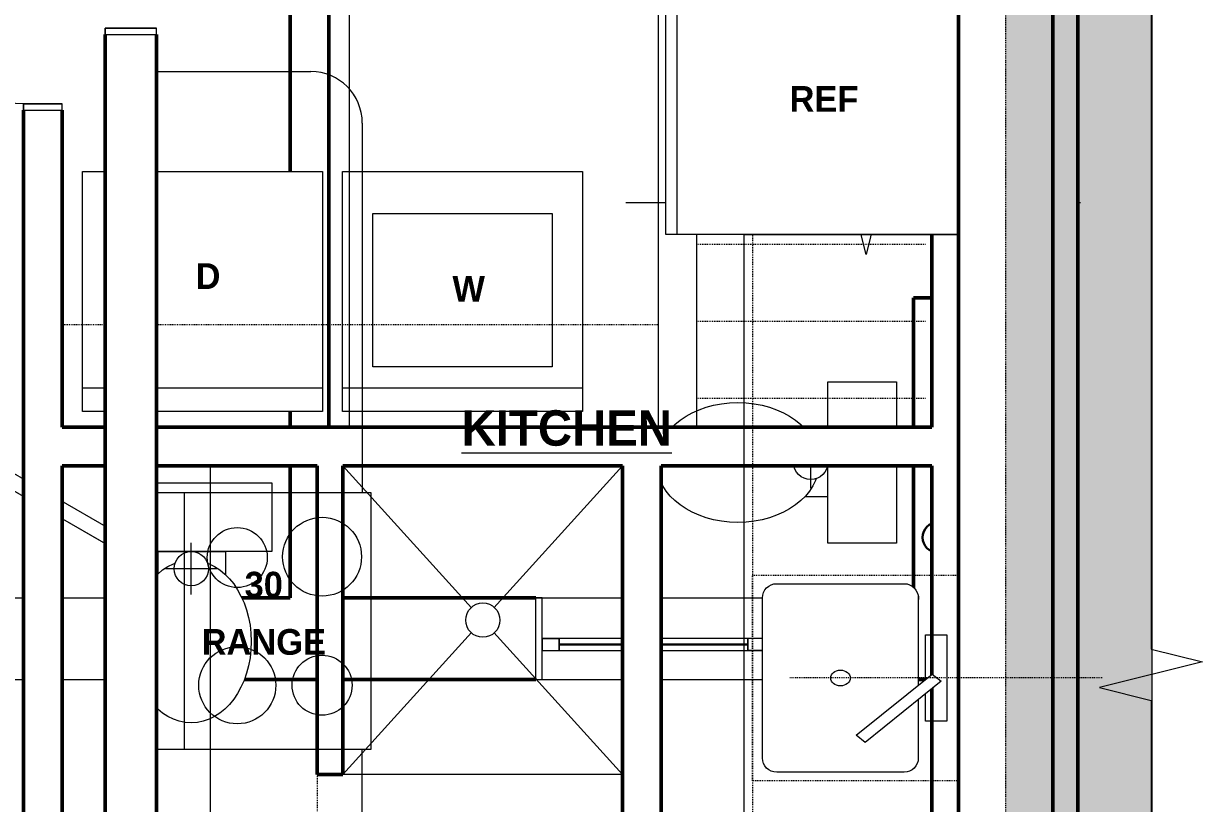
# Model space of a CAD drawing. Header units: inches. Extents: x -961 to 1381, y -1063 to 1035.
# Drawn here: x 1173.6 to 1311.2, y -771.3 to -680.3 of the extents above; entities that cross this region are included whole.
import ezdxf

# ---------------------------------------------------------------- set-up
doc = ezdxf.new("R2010")
doc.units = ezdxf.units.IN
doc.header["$LTSCALE"] = 0.2
doc.header["$MEASUREMENT"] = 0
for name, pattern in [('STYLE_01', [0.41664, 0.20828, -0.20836]), ('STYLE_02', [0.694425, 0.48607, -0.208355]), ('STYLE_06', [1.04164, 0.625, -0.20828, 0.06943, -0.13893])]:
    doc.linetypes.add(name, pattern=pattern)
for name, color, linetype, lineweight in [('_MD Elevations (2D)', 7, 'Continuous', 5), ('Equipment-Main', 7, 'Continuous', 5), ('None', 7, 'Continuous', 5), ('Sills', 7, 'Continuous', 5)]:
    doc.layers.add(name, color=color, linetype=linetype, lineweight=lineweight)
doc.styles.add('Bradley Hand ITC TT-Bold', font='Bradley Hand ITC TT-Bold')

# ---------------------------------------------------------------- blocks, each defined once
blk = doc.blocks.new('Group-889')
at = {"layer": 'None', "color": 7, "linetype": 'Continuous', "lineweight": 5}
for points in [[(-13.75, 4.75), (-13, 4.75), (-13, -4.75), (-13.75, -4.75)], [(13, 4.75), (13.75, 4.75), (13.75, -4.75), (13, -4.75)]]:
    blk.add_lwpolyline(points, close=True, dxfattribs=at)
blk = doc.blocks.new('Group-890')
at = {"layer": 'None', "color": 7, "linetype": 'Continuous', "lineweight": 5}
for p, q in [((-13.75, 4.75), (-13, 4.75)), ((-13, 4.75), (-13, -4.75)), ((13.75, 4.75), (13, 4.75)), ((13, 4.75), (13, -4.75)), ((-13.75, -4.75), (-13, -4.75)), ((13.75, -4.75), (13, -4.75))]:
    blk.add_line(p, q, dxfattribs=at)
at = {"layer": 'None', "color": 7}
blk.add_blockref('Group-889', (0, 0), dxfattribs=at)
blk = doc.blocks.new('Group-891')
at = {"layer": 'None', "color": 7, "linetype": 'Continuous', "lineweight": 5}
for p, q in [((-13, 1.375), (-13, 0)), ((13, 1.375), (13, 0))]:
    blk.add_line(p, q, dxfattribs=at)
blk = doc.blocks.new('Group-892')
at = {"layer": 'None', "color": 7, "linetype": 'Continuous', "lineweight": 5}
for points in [[(-13, 1.375), (-11, 1.375), (-11, 0), (-13, 0)], [(11, 1.375), (13, 1.375), (13, 0), (11, 0)]]:
    blk.add_lwpolyline(points, close=True, dxfattribs=at)
blk = doc.blocks.new('Group-893')
at = {"layer": 'None', "color": 7, "linetype": 'Continuous', "lineweight": 5}
for p, q in [((-13, 1.375), (-11, 1.375)), ((-13, 0), (-11, 0)), ((-11, 1.375), (-11, 0)), ((13, 1.375), (11, 1.375)), ((11, 1.375), (11, 0)), ((13, 0), (11, 0))]:
    blk.add_line(p, q, dxfattribs=at)
blk.add_lwpolyline([(-11, 1.375), (11, 1.375), (11, 0), (-11, 0)], close=True, dxfattribs=at)
at = {"layer": 'None', "color": 7}
for name in ['Group-891', 'Group-892']:
    blk.add_blockref(name, (0, 0), dxfattribs=at)
blk = doc.blocks.new('Group-894')
at = {"layer": 'None', "color": 7, "linetype": 'Continuous', "lineweight": 5}
blk.add_lwpolyline([(-11, 0.7125), (11, 0.7125), (11, 0.6625), (-11, 0.6625)], close=True, dxfattribs=at)
blk = doc.blocks.new('Group-895')
at = {"layer": 'None', "color": 7, "linetype": 'Continuous', "lineweight": 5}
for p, q in [((-11, 0.7125), (11, 0.7125)), ((-11, 0.6625), (11, 0.6625))]:
    blk.add_line(p, q, dxfattribs=at)
at = {"layer": 'None', "color": 7}
blk.add_blockref('Group-894', (0, 0), dxfattribs=at)
blk = doc.blocks.new('Window (2D)-42')
at = {"color": 7, "linetype": 'Continuous', "lineweight": 5}
blk.add_wipeout([(-13.75, 4.75), (13.75, 4.75), (13.75, -4.75), (-13.75, -4.75)], dxfattribs=at).dxf.layer = 'None'
at = {"layer": 'None', "color": 7, "linetype": 'Continuous', "lineweight": 5}
for p, q in [((-13.75, 4.75), (13.75, 4.75)), ((-13.75, -4.75), (13.75, -4.75))]:
    blk.add_line(p, q, dxfattribs=at)
at = {"layer": 'None', "color": 7}
blk.add_blockref('Group-890', (0, 0), dxfattribs=at)
at = {"layer": 'Sills'}
for name in ['Group-893', 'Group-895']:
    blk.add_blockref(name, (0, 0), dxfattribs=at)
blk = doc.blocks.new('Group-897')
at = {"layer": 'None', "color": 7, "linetype": 'Continuous', "lineweight": 5}
for p, q in [((-16, 4.75), (-16, -4.75)), ((16, 4.75), (16, -4.75))]:
    blk.add_line(p, q, dxfattribs=at)
blk = doc.blocks.new('Group-898')
at = {"layer": 'None', "color": 7, "linetype": 'Continuous', "lineweight": 5}
for points in [[(-16, 4.75), (-15.25, 4.75), (-15.25, -4.75), (-16, -4.75)], [(15.25, 4.75), (16, 4.75), (16, -4.75), (15.25, -4.75)]]:
    blk.add_lwpolyline(points, close=True, dxfattribs=at)
blk = doc.blocks.new('Group-899')
at = {"layer": 'None', "color": 7, "linetype": 'Continuous', "lineweight": 5}
for p, q in [((-16, 4.75), (-15.25, 4.75)), ((-15.25, 4.75), (-15.25, -4.75)), ((16, 4.75), (15.25, 4.75)), ((15.25, 4.75), (15.25, -4.75)), ((-16, -4.75), (-15.25, -4.75)), ((16, -4.75), (15.25, -4.75))]:
    blk.add_line(p, q, dxfattribs=at)
at = {"layer": 'None', "color": 7}
for name in ['Group-897', 'Group-898']:
    blk.add_blockref(name, (0, 0), dxfattribs=at)
blk = doc.blocks.new('Group-900')
at = {"layer": 'None', "color": 7, "linetype": 'Continuous', "lineweight": 5}
blk.add_arc((-15.25, 4.75), 30.5, 0, 30, dxfattribs=at)
blk = doc.blocks.new('Group-901')
at = {"layer": 'None', "color": 7, "linetype": 'Continuous', "lineweight": 5}
blk.add_lwpolyline([(-15.25, 4.75), (11.16, 20), (12.04, 18.48), (-14.38, 3.23)], close=True, dxfattribs=at)
blk = doc.blocks.new('Group-902')
at = {"layer": 'None', "color": 7, "linetype": 'Continuous', "lineweight": 5}
for p, q in [((-15.25, 4.75), (11.16, 20)), ((11.16, 20), (12.04, 18.48)), ((-14.38, 3.23), (12.04, 18.48)), ((-15.25, 4.75), (-14.38, 3.23))]:
    blk.add_line(p, q, dxfattribs=at)
at = {"layer": 'None', "color": 7}
blk.add_blockref('Group-901', (0, 0), dxfattribs=at)
blk = doc.blocks.new('Group-903')
at = {"layer": 'Sills'}
blk.add_blockref('Group-902', (0, 0), dxfattribs=at)
blk = doc.blocks.new('Group-904')
at = {"layer": 'None', "color": 7, "linetype": 'Continuous', "lineweight": 5}
for p, q in [((16, 4.75), (-16, 4.75)), ((16, -4.75), (-16, -4.75))]:
    blk.add_line(p, q, dxfattribs=at)
blk = doc.blocks.new('Door (2D)-41')
at = {"layer": 'None', "color": 7}
for name in ['Group-903', 'Group-899', 'Group-904']:
    blk.add_blockref(name, (0, 0), dxfattribs=at)
at = {"layer": 'Sills'}
blk.add_blockref('Group-900', (0, 0), dxfattribs=at)
blk = doc.blocks.new('Group-906')
at = {"layer": 'None', "color": 7, "lineweight": 5}
blk.add_line((1277.45, -740.89), (1277.45, -722.09), dxfattribs=at)
at = {"color": 7, "lineweight": 5}
blk.add_wipeout([(1262.13, -735.49), (1262.13, -727.49), (1267.45, -727.49), (1267.45, -735.49)], dxfattribs=at).dxf.layer = 'None'
at = {"layer": 'None', "color": 7, "lineweight": 5}
blk.add_lwpolyline([(1262.13, -735.49), (1262.13, -727.49), (1267.45, -727.49), (1267.45, -735.49)], close=True, dxfattribs=at)
at = {"color": 7, "lineweight": 5}
for points in [[(1267.45, -740.89), (1267.45, -722.09), (1275.45, -722.09), (1275.45, -740.89)], [(1266.45, -731.49), (1266.4, -732.17), (1266.26, -732.85), (1266.04, -733.52), (1265.72, -734.17), (1265.32, -734.79), (1264.84, -735.38), (1264.29, -735.93), (1263.66, -736.44), (1262.97, -736.9), (1262.22, -737.31), (1261.42, -737.66), (1260.58, -737.96), (1259.7, -738.19), (1258.8, -738.35), (1257.88, -738.45), (1256.95, -738.49), (1256.01, -738.45), (1255.09, -738.35), (1254.19, -738.19), (1253.31, -737.96), (1252.47, -737.66), (1251.67, -737.31), (1250.92, -736.9), (1250.23, -736.44), (1249.6, -735.93), (1249.05, -735.38), (1248.57, -734.79), (1248.17, -734.17), (1247.85, -733.52), (1247.63, -732.85), (1247.49, -732.17), (1247.45, -731.49), (1247.49, -730.8), (1247.63, -730.12), (1247.85, -729.46), (1248.17, -728.81), (1248.57, -728.19), (1249.05, -727.6), (1249.6, -727.05), (1250.23, -726.54), (1250.92, -726.08), (1251.67, -725.67), (1252.47, -725.31), (1253.31, -725.02), (1254.19, -724.79), (1255.09, -724.62), (1256.01, -724.52), (1256.95, -724.49), (1257.88, -724.52), (1258.8, -724.62), (1259.7, -724.79), (1260.58, -725.02), (1261.42, -725.31), (1262.22, -725.67), (1262.97, -726.08), (1263.66, -726.54), (1264.29, -727.05), (1264.84, -727.6), (1265.32, -728.19), (1265.72, -728.81), (1266.04, -729.46), (1266.26, -730.12), (1266.4, -730.8)]]:
    blk.add_wipeout(points, dxfattribs=at).dxf.layer = 'None'
at = {"layer": 'None', "color": 7, "lineweight": 5}
blk.add_lwpolyline([(1267.45, -740.89), (1267.45, -722.09), (1275.45, -722.09), (1275.45, -740.89)], close=True, dxfattribs=at)
blk.add_ellipse((1256.95, -731.49), major_axis=(-9.5, 0), ratio=0.736842, dxfattribs=at)
at = {"color": 7, "lineweight": 5}
blk.add_wipeout([(1267.45, -731.49), (1267.44, -731.68), (1267.41, -731.88), (1267.36, -732.07), (1267.29, -732.25), (1267.21, -732.43), (1267.11, -732.6), (1266.99, -732.76), (1266.86, -732.9), (1266.71, -733.03), (1266.56, -733.15), (1266.39, -733.25), (1266.21, -733.34), (1266.03, -733.4), (1265.84, -733.45), (1265.64, -733.48), (1265.45, -733.49), (1265.25, -733.48), (1265.06, -733.45), (1264.86, -733.4), (1264.68, -733.34), (1264.5, -733.25), (1264.33, -733.15), (1264.18, -733.03), (1264.03, -732.9), (1263.9, -732.76), (1263.78, -732.6), (1263.68, -732.43), (1263.6, -732.25), (1263.53, -732.07), (1263.48, -731.88), (1263.46, -731.68), (1263.45, -731.49), (1263.46, -731.29), (1263.48, -731.1), (1263.53, -730.91), (1263.6, -730.72), (1263.68, -730.55), (1263.78, -730.38), (1263.9, -730.22), (1264.03, -730.07), (1264.18, -729.94), (1264.33, -729.83), (1264.5, -729.72), (1264.68, -729.64), (1264.86, -729.57), (1265.06, -729.53), (1265.25, -729.5), (1265.45, -729.49), (1265.64, -729.5), (1265.84, -729.53), (1266.03, -729.57), (1266.21, -729.64), (1266.39, -729.72), (1266.56, -729.83), (1266.71, -729.94), (1266.86, -730.07), (1266.99, -730.22), (1267.11, -730.38), (1267.21, -730.55), (1267.29, -730.72), (1267.36, -730.91), (1267.41, -731.1), (1267.44, -731.29)], dxfattribs=at).dxf.layer = 'None'
at = {"layer": 'None', "color": 7, "lineweight": 5}
for p, q in [((1265.45, -734.49), (1265.45, -728.49)), ((1262.45, -731.49), (1268.45, -731.49))]:
    blk.add_line(p, q, dxfattribs=at)
blk.add_ellipse((1265.45, -731.49), major_axis=(0, 2), ratio=1, dxfattribs=at)
blk = doc.blocks.new('Break Line-15')
at = {"layer": 'None', "color": 7, "linetype": 'Continuous', "lineweight": 20}
blk.add_lwpolyline([(0, 0), (263.25, 0), (264.75, 6), (267.75, -6), (269.25, 0), (532.5, 0)], dxfattribs=at)
blk = doc.blocks.new('Group-1008')
at = {"layer": 'None', "color": 7, "linetype": 'Continuous', "lineweight": 50}
for p, q in [((1204.73, -747.29), (1198.38, -747.29)), ((1233.38, -747.29), (1209.23, -747.29)), ((1233.38, -756.79), (1198.38, -756.79))]:
    blk.add_line(p, q, dxfattribs=at)
at = {"layer": 'None', "color": 7, "rotation": -90}
blk.add_blockref('Break Line-15', (1305.25, -308.62), dxfattribs=at)
at = {"layer": 'None', "color": 7}
blk.add_blockref('Group-906', (0, 0), dxfattribs=at)
at = {"layer": 'None', "color": 7, "xscale": -1}
blk.add_blockref('Door (2D)-41', (1182.38, -752.04), dxfattribs=at)
at = {"color": 7, "linetype": 'Continuous', "lineweight": 5}
blk.add_wipeout([(1293.7, -756.79), (1282.7, -747.29), (1282.7, -334.62), (1293.7, -334.62)], dxfattribs=at).dxf.layer = 'None'
at = {"layer": 'None', "color": 7, "linetype": 'STYLE_06', "lineweight": 5}
blk.add_line((1288.15, -271.62), (1288.15, -881.45), dxfattribs=at)
at = {"layer": 'None', "color": 7, "linetype": 'Continuous', "lineweight": 50}
for p, q in [((1293.7, -756.79), (1293.7, -334.62)), ((1282.7, -747.29), (1282.7, -658.54)), ((1282.7, -747.29), (1260.88, -747.29)), ((1282.65, -756.79), (1260.88, -756.79)), ((1293.7, -756.79), (1288.15, -756.79))]:
    blk.add_line(p, q, dxfattribs=at)
at = {"color": 7, "linetype": 'Continuous', "lineweight": 5}
blk.add_wipeout([(1209.23, -747.29), (1204.73, -747.29), (1204.73, -638.12), (1209.23, -638.12)], dxfattribs=at).dxf.layer = 'None'
at = {"layer": 'None', "color": 7, "linetype": 'Continuous', "lineweight": 50}
for p, q in [((1204.73, -747.29), (1204.73, -638.12)), ((1209.23, -747.29), (1209.23, -643.54))]:
    blk.add_line(p, q, dxfattribs=at)
at = {"layer": 'None', "color": 7, "xscale": -1, "rotation": 180}
blk.add_blockref('Window (2D)-42', (1247.12, -752.04), dxfattribs=at)
at = {"color": 7, "linetype": 'Continuous', "lineweight": 50}
blk.add_wipeout([(1277.45, -712.29), (1282.7, -712.29), (1282.7, -747.29), (1277.45, -747.29)], dxfattribs=at).dxf.layer = 'None'
at = {"color": 7, "linetype": 'Continuous', "lineweight": 5}
blk.add_wipeout([(1288.15, -756.79), (1293.65, -756.79), (1293.65, -823.62), (1288.15, -829.12)], dxfattribs=at).dxf.layer = 'None'
at = {"layer": 'None', "color": 7, "linetype": 'Continuous', "lineweight": 50}
for p, q in [((1275, -756.79), (1288.15, -756.79)), ((1288.15, -756.79), (1288.15, -829.12)), ((1293.65, -756.79), (1293.65, -823.62))]:
    blk.add_line(p, q, dxfattribs=at)
blk.add_lwpolyline([(1277.45, -712.29), (1282.7, -712.29), (1282.7, -747.29), (1277.45, -747.29)], close=True, dxfattribs=at)
at = {"layer": 'None', "color": 7, "linetype": 'Continuous'}
blk.add_solid([(1288.15, -829.12), (1288.15, -325.12), (1305.25, -829.12), (1305.25, -325.12)], dxfattribs=at)
at = {"color": 7, "linetype": 'Continuous', "lineweight": 5}
blk.add_wipeout([(1278.12, -712.99), (1285.37, -712.99), (1285.37, -749.55), (1278.12, -749.55)], dxfattribs=at).dxf.layer = 'None'
at = {"layer": 'None', "color": 7, "linetype": 'Continuous', "lineweight": 5}
blk.add_line((1277.45, -747.29), (1277.45, -712.29), dxfattribs=at)
at = {"layer": 'None', "color": 7, "linetype": 'Continuous', "lineweight": 30}
blk.add_circle((1280.24, -740.23), 1.75, dxfattribs=at)
blk = doc.blocks.new('Clothes_Dryer_Sm (2D)')
at = {"color": 7, "linetype": 'Continuous', "lineweight": 5}
blk.add_wipeout([(-14, 0), (14, 0), (14, -28), (-14, -28)], dxfattribs=at).dxf.layer = 'None'
at = {"layer": 'None', "color": 7, "linetype": 'Continuous', "lineweight": 5}
blk.add_line((-14, -2.75), (14, -2.75), dxfattribs=at)
blk.add_lwpolyline([(-14, 0), (14, 0), (14, -28), (-14, -28)], close=True, dxfattribs=at)
blk = doc.blocks.new('Clothes_Washer_Top (2D)')
at = {"color": 7, "linetype": 'Continuous', "lineweight": 5}
blk.add_wipeout([(-14, 0), (14, 0), (14, -28), (-14, -28)], dxfattribs=at).dxf.layer = 'None'
at = {"layer": 'None', "color": 7, "linetype": 'Continuous', "lineweight": 5}
blk.add_line((-14, -2.75), (14, -2.75), dxfattribs=at)
blk.add_lwpolyline([(-14, 0), (14, 0), (14, -28), (-14, -28)], close=True, dxfattribs=at)
at = {"color": 7, "linetype": 'Continuous', "lineweight": 5}
blk.add_wipeout([(-10.44, -5.24), (10.44, -5.24), (10.44, -23.12), (-10.44, -23.12)], dxfattribs=at).dxf.layer = 'None'
at = {"layer": 'None', "color": 7, "linetype": 'Continuous', "lineweight": 5}
blk.add_lwpolyline([(-10.44, -5.24), (10.44, -5.24), (10.44, -23.12), (-10.44, -23.12)], close=True, dxfattribs=at)
blk = doc.blocks.new('Group-1023')
at = {"layer": 'None', "color": 7, "linetype": 'Continuous', "lineweight": 5}
for p, q in [((-15.125, 2.25), (-15.125, -2.25)), ((15.125, 2.25), (15.125, -2.25))]:
    blk.add_line(p, q, dxfattribs=at)
blk = doc.blocks.new('Group-1024')
at = {"layer": 'None', "color": 7, "linetype": 'Continuous', "lineweight": 5}
for points in [[(-15.125, 2.25), (-14.375, 2.25), (-14.375, -2.25), (-15.125, -2.25)], [(14.375, 2.25), (15.125, 2.25), (15.125, -2.25), (14.375, -2.25)]]:
    blk.add_lwpolyline(points, close=True, dxfattribs=at)
blk = doc.blocks.new('Group-1025')
at = {"layer": 'None', "color": 7, "linetype": 'Continuous', "lineweight": 5}
for p, q in [((-15.125, 2.25), (-14.375, 2.25)), ((-14.375, 2.25), (-14.375, -2.25)), ((15.125, 2.25), (14.375, 2.25)), ((14.375, 2.25), (14.375, -2.25)), ((-15.125, -2.25), (-14.375, -2.25)), ((15.125, -2.25), (14.375, -2.25))]:
    blk.add_line(p, q, dxfattribs=at)
at = {"layer": 'None', "color": 7}
for name in ['Group-1023', 'Group-1024']:
    blk.add_blockref(name, (0, 0), dxfattribs=at)
blk = doc.blocks.new('Group-1026')
at = {"layer": 'None', "color": 7, "linetype": 'Continuous', "lineweight": 5}
blk.add_arc((-14.375, 2.25), 28.75, 0, 30, dxfattribs=at)
blk = doc.blocks.new('Group-1027')
at = {"layer": 'None', "color": 7, "linetype": 'Continuous', "lineweight": 5}
blk.add_lwpolyline([(-14.38, 2.25), (10.52, 16.62), (11.4, 15.11), (-13.5, 0.73)], close=True, dxfattribs=at)
blk = doc.blocks.new('Group-1028')
at = {"layer": 'None', "color": 7, "linetype": 'Continuous', "lineweight": 5}
for p, q in [((-14.38, 2.25), (10.52, 16.62)), ((10.52, 16.62), (11.4, 15.11)), ((-13.5, 0.73), (11.4, 15.11)), ((-14.38, 2.25), (-13.5, 0.73))]:
    blk.add_line(p, q, dxfattribs=at)
at = {"layer": 'None', "color": 7}
blk.add_blockref('Group-1027', (0, 0), dxfattribs=at)
blk = doc.blocks.new('Group-1029')
at = {"layer": 'Sills'}
blk.add_blockref('Group-1028', (0, 0), dxfattribs=at)
blk = doc.blocks.new('Door (2D)-51')
at = {"layer": 'None', "color": 7}
for name in ['Group-1029', 'Group-1025']:
    blk.add_blockref(name, (0, 0), dxfattribs=at)
at = {"layer": 'Sills'}
blk.add_blockref('Group-1026', (0, 0), dxfattribs=at)
blk = doc.blocks.new('Group-1047')
at = {"layer": 'None', "color": 7, "lineweight": 5}
blk.add_line((1202.6, -731.88), (1183.8, -731.88), dxfattribs=at)
at = {"color": 7, "lineweight": 5}
blk.add_wipeout([(1189.2, -741.88), (1197.2, -741.88), (1197.2, -747.19), (1189.2, -747.19)], dxfattribs=at).dxf.layer = 'None'
at = {"layer": 'None', "color": 7, "lineweight": 5}
blk.add_lwpolyline([(1189.2, -741.88), (1197.2, -741.88), (1197.2, -747.19), (1189.2, -747.19)], close=True, dxfattribs=at)
at = {"color": 7, "lineweight": 5}
for points in [[(1183.8, -733.88), (1202.6, -733.88), (1202.6, -741.88), (1183.8, -741.88)], [(1193.2, -761.88), (1192.51, -761.83), (1191.83, -761.69), (1191.17, -761.47), (1190.52, -761.15), (1189.9, -760.75), (1189.31, -760.27), (1188.76, -759.72), (1188.25, -759.09), (1187.79, -758.4), (1187.38, -757.65), (1187.02, -756.85), (1186.73, -756.01), (1186.5, -755.13), (1186.33, -754.23), (1186.23, -753.31), (1186.2, -752.38), (1186.23, -751.44), (1186.33, -750.52), (1186.5, -749.62), (1186.73, -748.74), (1187.02, -747.9), (1187.38, -747.1), (1187.79, -746.35), (1188.25, -745.66), (1188.76, -745.03), (1189.31, -744.48), (1189.9, -744), (1190.52, -743.6), (1191.17, -743.28), (1191.83, -743.06), (1192.51, -742.92), (1193.2, -742.88), (1193.88, -742.92), (1194.56, -743.06), (1195.23, -743.28), (1195.88, -743.6), (1196.5, -744), (1197.09, -744.48), (1197.64, -745.03), (1198.15, -745.66), (1198.61, -746.35), (1199.02, -747.1), (1199.37, -747.9), (1199.67, -748.74), (1199.9, -749.62), (1200.06, -750.52), (1200.16, -751.44), (1200.2, -752.38), (1200.16, -753.31), (1200.06, -754.23), (1199.9, -755.13), (1199.67, -756.01), (1199.37, -756.85), (1199.02, -757.65), (1198.61, -758.4), (1198.15, -759.09), (1197.64, -759.72), (1197.09, -760.27), (1196.5, -760.75), (1195.88, -761.15), (1195.23, -761.47), (1194.56, -761.69), (1193.88, -761.83)]]:
    blk.add_wipeout(points, dxfattribs=at).dxf.layer = 'None'
at = {"layer": 'None', "color": 7, "lineweight": 5}
blk.add_lwpolyline([(1183.8, -733.88), (1202.6, -733.88), (1202.6, -741.88), (1183.8, -741.88)], close=True, dxfattribs=at)
blk.add_ellipse((1193.2, -752.38), major_axis=(0, 9.5), ratio=0.736842, dxfattribs=at)
at = {"color": 7, "lineweight": 5}
blk.add_wipeout([(1193.2, -745.88), (1193, -745.87), (1192.81, -745.84), (1192.62, -745.79), (1192.43, -745.72), (1192.26, -745.64), (1192.09, -745.54), (1191.93, -745.42), (1191.78, -745.29), (1191.65, -745.14), (1191.54, -744.99), (1191.43, -744.82), (1191.35, -744.64), (1191.28, -744.46), (1191.24, -744.27), (1191.21, -744.07), (1191.2, -743.88), (1191.21, -743.68), (1191.24, -743.48), (1191.28, -743.29), (1191.35, -743.11), (1191.43, -742.93), (1191.54, -742.76), (1191.65, -742.61), (1191.78, -742.46), (1191.93, -742.33), (1192.09, -742.21), (1192.26, -742.11), (1192.43, -742.03), (1192.62, -741.96), (1192.81, -741.91), (1193, -741.88), (1193.2, -741.88), (1193.39, -741.88), (1193.59, -741.91), (1193.78, -741.96), (1193.96, -742.03), (1194.14, -742.11), (1194.31, -742.21), (1194.47, -742.33), (1194.61, -742.46), (1194.74, -742.61), (1194.86, -742.76), (1194.96, -742.93), (1195.05, -743.11), (1195.11, -743.29), (1195.16, -743.48), (1195.19, -743.68), (1195.2, -743.88), (1195.19, -744.07), (1195.16, -744.27), (1195.11, -744.46), (1195.05, -744.64), (1194.96, -744.82), (1194.86, -744.99), (1194.74, -745.14), (1194.61, -745.29), (1194.47, -745.42), (1194.31, -745.54), (1194.14, -745.64), (1193.96, -745.72), (1193.78, -745.79), (1193.59, -745.84), (1193.39, -745.87)], dxfattribs=at).dxf.layer = 'None'
at = {"layer": 'None', "color": 7, "lineweight": 5}
for p, q in [((1193.2, -746.88), (1193.2, -740.88)), ((1196.2, -743.88), (1190.2, -743.88))]:
    blk.add_line(p, q, dxfattribs=at)
blk.add_ellipse((1193.2, -743.88), major_axis=(2, 0), ratio=1, dxfattribs=at)
blk = doc.blocks.new('Break Line-16')
at = {"layer": 'None', "color": 7, "linetype": 'Continuous', "lineweight": 20}
blk.add_lwpolyline([(0, 0), (23.5, 0), (25, 6), (28, -6), (29.5, 0), (53, 0)], dxfattribs=at)
blk = doc.blocks.new('Break Line-17')
at = {"layer": 'None', "color": 7, "linetype": 'Continuous', "lineweight": 20}
blk.add_lwpolyline([(0, 0), (263.25, 0), (264.75, 6), (267.75, -6), (269.25, 0), (532.5, 0)], dxfattribs=at)
blk = doc.blocks.new('Group-1110')
at = {"layer": 'None', "color": 7, "linetype": 'Continuous', "lineweight": 5}
for p, q in [((1252.15, -727.38), (1252.15, -634)), ((1247.65, -656.5), (1247.65, -727.38)), ((1252.15, -688), (1278.95, -688)), ((1252.15, -697), (1278.95, -697))]:
    blk.add_line(p, q, dxfattribs=at)
at = {"layer": 'None', "color": 7, "linetype": 'STYLE_01', "lineweight": 5}
for p, q in [((1252.15, -706), (1278.95, -706)), ((1252.15, -715), (1278.95, -715)), ((1252.15, -724), (1278.95, -724))]:
    blk.add_line(p, q, dxfattribs=at)
at = {"layer": 'Equipment-Main', "color": 7, "rotation": 180}
blk.add_blockref('Clothes_Dryer_Sm (2D)', (1194.52, -725.55), dxfattribs=at)
at = {"layer": 'None', "color": 7}
for name, p, rotation in [('Break Line-17', (1305.15, -490), -90), ('Clothes_Washer_Top (2D)', (1224.84, -725.55), 180)]:
    blk.add_blockref(name, p, dxfattribs=dict(at, rotation=rotation))
blk.add_blockref('Group-1047', (0, 0), dxfattribs=at)
at = {"color": 7, "linetype": 'Continuous', "lineweight": 5}
blk.add_wipeout([(1173.65, -690.38), (1178.15, -690.38), (1178.15, -847.88), (1173.65, -852.38)], dxfattribs=at).dxf.layer = 'None'
at = {"layer": 'None', "color": 7, "linetype": 'Continuous', "lineweight": 50}
for p, q in [((1173.65, -690.38), (1173.65, -852.38)), ((1178.15, -690.38), (1178.15, -727.38)), ((1178.15, -731.88), (1178.15, -847.88))]:
    blk.add_line(p, q, dxfattribs=at)
at = {"layer": 'None', "color": 7, "xscale": -1, "rotation": 90}
blk.add_blockref('Door (2D)-51', (1175.9, -675.25), dxfattribs=at)
at = {"layer": 'None', "color": 7, "char_height": 3, "width": 19.5, "attachment_point": 2, "line_spacing_factor": 1.334659, "style": 'Bradley Hand ITC TT-Bold'}
for s, insert in [('D', (1195.16, -708.24)), ('W', (1225.56, -709.74))]:
    blk.add_mtext(s, dxfattribs=dict(at, insert=insert))
at = {"color": 7, "linetype": 'Continuous', "lineweight": 15}
blk.add_wipeout([(1252.06, -643), (1254.06, -643), (1254.06, -701.21), (1252.06, -701.21)], dxfattribs=at).dxf.layer = 'None'
at = {"layer": 'None', "color": 7, "linetype": 'Continuous', "lineweight": 15}
blk.add_lwpolyline([(1252.06, -643), (1254.06, -643), (1254.06, -701.21), (1252.06, -701.21)], close=True, dxfattribs=at)
at = {"layer": 'None', "color": 7, "rotation": 180}
blk.add_blockref('Break Line-16', (1296.9, -701.21), dxfattribs=at)
at = {"color": 7, "linetype": 'Continuous', "lineweight": 5}
blk.add_wipeout([(1279.59, -727.38), (1279.59, -731.88), (1178.15, -731.88), (1178.15, -727.38)], dxfattribs=at).dxf.layer = 'None'
at = {"layer": 'None', "color": 5, "linetype": 'Continuous', "lineweight": 5}
for p, q in [((1211.65, -727.38), (1211.65, -517.38)), ((1195.4, -731.88), (1195.4, -847.88))]:
    blk.add_line(p, q, dxfattribs=at)
at = {"layer": 'None', "color": 7, "linetype": 'Continuous', "lineweight": 50}
for p, q in [((1279.59, -727.38), (1178.15, -727.38)), ((1207.9, -731.88), (1178.15, -731.88)), ((1243.51, -731.88), (1210.9, -731.88)), ((1279.59, -731.88), (1248.01, -731.88))]:
    blk.add_line(p, q, dxfattribs=at)
at = {"layer": 'None', "color": 7, "linetype": 'STYLE_02', "lineweight": 5}
blk.add_lwpolyline([(1178.15, -715.38), (1247.65, -715.38), (1247.65, -727.38), (1178.15, -727.38)], close=True, dxfattribs=at)
at = {"color": 7, "linetype": 'Continuous', "lineweight": 5}
for points in [[(1296.59, -934.75), (1279.59, -922.75), (1279.59, -516), (1296.59, -516)], [(1207.9, -731.88), (1210.9, -731.88), (1210.9, -767.88), (1207.9, -767.88)], [(1243.51, -731.88), (1248.01, -731.88), (1248.01, -785.25), (1243.51, -785.25)]]:
    blk.add_wipeout(points, dxfattribs=at).dxf.layer = 'None'
at = {"layer": 'None', "color": 7, "linetype": 'STYLE_06', "lineweight": 5}
blk.add_line((1288.05, -453), (1288.05, -1062.82), dxfattribs=at)
at = {"layer": 'None', "color": 7, "linetype": 'Continuous', "lineweight": 50}
for p, q in [((1279.59, -727.38), (1279.59, -516)), ((1296.59, -934.75), (1296.59, -516)), ((1207.9, -731.88), (1207.9, -767.88)), ((1210.9, -731.88), (1210.9, -767.88)), ((1243.51, -731.88), (1243.51, -785.25)), ((1248.01, -731.88), (1248.01, -785.25)), ((1279.59, -922.75), (1279.59, -731.88)), ((1207.9, -767.88), (1210.9, -767.88))]:
    blk.add_line(p, q, dxfattribs=at)
at = {"layer": 'None', "color": 7, "linetype": 'Continuous', "lineweight": 5}
for p, q in [((1243.51, -731.88), (1210.9, -767.88)), ((1210.9, -731.88), (1243.51, -767.88)), ((1243.51, -767.88), (1210.9, -767.88))]:
    blk.add_line(p, q, dxfattribs=at)
at = {"layer": 'None', "color": 7, "linetype": 'STYLE_01', "lineweight": 5}
blk.add_line((1207.9, -767.88), (1207.9, -847.88), dxfattribs=at)
at = {"layer": 'None', "color": 7, "linetype": 'Continuous'}
blk.add_solid([(1288.05, -1010.5), (1288.05, -504), (1305.15, -1010.5), (1305.15, -504)], dxfattribs=at)
at = {"color": 7, "linetype": 'Continuous', "lineweight": 5}
blk.add_wipeout([(1226.9, -751.85), (1226.71, -751.81), (1226.52, -751.75), (1226.34, -751.68), (1226.17, -751.58), (1226, -751.47), (1225.85, -751.35), (1225.71, -751.21), (1225.59, -751.06), (1225.48, -750.89), (1225.39, -750.72), (1225.32, -750.54), (1225.26, -750.35), (1225.23, -750.16), (1225.21, -749.96), (1225.21, -749.76), (1225.23, -749.57), (1225.27, -749.38), (1225.33, -749.19), (1225.4, -749.01), (1225.5, -748.84), (1225.61, -748.67), (1225.73, -748.52), (1225.87, -748.38), (1226.03, -748.26), (1226.19, -748.15), (1226.36, -748.06), (1226.54, -747.99), (1226.73, -747.93), (1226.93, -747.89), (1227.12, -747.88), (1227.32, -747.88), (1227.51, -747.9), (1227.7, -747.94), (1227.89, -748), (1228.07, -748.07), (1228.25, -748.17), (1228.41, -748.28), (1228.56, -748.4), (1228.7, -748.54), (1228.82, -748.69), (1228.93, -748.86), (1229.02, -749.03), (1229.09, -749.21), (1229.15, -749.4), (1229.19, -749.59), (1229.2, -749.79), (1229.2, -749.99), (1229.18, -750.18), (1229.14, -750.37), (1229.08, -750.56), (1229.01, -750.74), (1228.91, -750.91), (1228.8, -751.08), (1228.68, -751.23), (1228.54, -751.37), (1228.39, -751.49), (1228.22, -751.6), (1228.05, -751.69), (1227.87, -751.76), (1227.68, -751.82), (1227.49, -751.86), (1227.29, -751.87), (1227.09, -751.87)], dxfattribs=at).dxf.layer = 'None'
at = {"layer": 'None', "color": 7, "linetype": 'Continuous', "lineweight": 5}
blk.add_circle((1227.21, -749.88), 2, dxfattribs=at)
blk = doc.blocks.new('Refr_Frz_Lg (2D)')
at = {"color": 7, "linetype": 'Continuous', "lineweight": 5}
blk.add_wipeout([(-17.85, 0), (17.9, 0), (17.9, -34.5), (-17.85, -34.5)], dxfattribs=at).dxf.layer = 'None'
at = {"layer": 'None', "color": 7, "linetype": 'Continuous', "lineweight": 5}
blk.add_line((-17.85, -33.25), (17.9, -33.25), dxfattribs=at)
blk.add_lwpolyline([(-17.85, 0), (17.9, 0), (17.9, -34.5), (-17.85, -34.5)], close=True, dxfattribs=at)
blk = doc.blocks.new('Group-1111')
at = {"layer": 'None', "color": 7, "linetype": 'Continuous', "lineweight": 5}
blk.add_line((1192.43, -764.98), (1192.43, -734.98), dxfattribs=at)
blk.add_lwpolyline([(1189.15, -764.98), (1189.15, -734.98), (1214.15, -734.98), (1214.15, -764.98)], close=True, dxfattribs=at)
blk.add_lwpolyline([(1189.15, -764.98), (1189.15, -734.98), (1214.15, -734.98), (1214.15, -764.98)], close=True, dxfattribs=at)
for centre, major_axis in [((1208.46, -742.48), (0, 4.6)), ((1198.57, -742.58), (0, 3.5)), ((1198.57, -757.48), (0, 4.5)), ((1208.46, -757.48), (0, 3.5))]:
    blk.add_ellipse(centre, major_axis=major_axis, ratio=1, dxfattribs=at)
blk = doc.blocks.new('Group-1220')
at = {"layer": 'None', "color": 7, "linetype": 'Continuous', "lineweight": 5}
for p, q in [((-19.5, 3), (-19.5, -3)), ((19.5, 3), (19.5, -3))]:
    blk.add_line(p, q, dxfattribs=at)
blk = doc.blocks.new('Group-1221')
at = {"color": 7, "linetype": 'Continuous', "lineweight": 5}
for points in [[(-19.5, 3), (-18.75, 3), (-18.75, -3), (-19.5, -3)], [(18.75, 3), (19.5, 3), (19.5, -3), (18.75, -3)]]:
    blk.add_wipeout(points, dxfattribs=at).dxf.layer = 'None'
at = {"layer": 'None', "color": 7, "linetype": 'Continuous', "lineweight": 5}
for points in [[(-19.5, 3), (-18.75, 3), (-18.75, -3), (-19.5, -3)], [(18.75, 3), (19.5, 3), (19.5, -3), (18.75, -3)]]:
    blk.add_lwpolyline(points, close=True, dxfattribs=at)
blk = doc.blocks.new('Group-1222')
at = {"layer": 'None', "color": 7}
blk.add_blockref('Group-1220', (0, 0), dxfattribs=at)
blk.add_blockref('Group-1221', (0, 0), dxfattribs=at)
at = {"layer": 'None', "color": 7, "linetype": 'Continuous', "lineweight": 5}
for p, q in [((-19.5, 3), (-18.75, 3)), ((-18.75, 3), (-18.75, -3)), ((19.5, 3), (18.75, 3)), ((18.75, 3), (18.75, -3)), ((-19.5, -3), (-18.75, -3)), ((19.5, -3), (18.75, -3))]:
    blk.add_line(p, q, dxfattribs=at)
blk = doc.blocks.new('Door (2D)-60')
at = {"layer": 'None', "color": 7}
blk.add_blockref('Group-1222', (0, 0), dxfattribs=at)
blk = doc.blocks.new('Group-1256')
at = {"layer": 'None', "color": 7, "linetype": 'Continuous', "lineweight": 5}
blk.add_lwpolyline([(1281.33, -751.59), (1281.33, -761.67), (1278.84, -761.67), (1278.84, -751.59)], close=True, dxfattribs=at)
at = {"color": 7, "linetype": 'Continuous', "lineweight": 5}
blk.add_wipeout([(1280.65, -757), (1271.8, -764.15), (1270.77, -763.32), (1279.63, -756.17)], dxfattribs=at).dxf.layer = 'None'
at = {"layer": 'None', "color": 7, "linetype": 'Continuous', "lineweight": 5}
blk.add_lwpolyline([(1280.65, -757), (1271.8, -764.15), (1270.77, -763.32), (1279.63, -756.17)], close=True, dxfattribs=at)
blk = doc.blocks.new('Group-1257')
at = {"color": 7, "linetype": 'Continuous', "lineweight": 15}
blk.add_wipeout([(1259.83, -747.28), (1259.84, -747.24), (1259.84, -747.2), (1259.84, -747.16), (1259.84, -747.12), (1259.85, -747.08), (1259.85, -747.03), (1259.86, -747), (1259.87, -746.96), (1259.87, -746.92), (1259.88, -746.88), (1259.89, -746.84), (1259.91, -746.8), (1259.92, -746.76), (1259.93, -746.72), (1259.95, -746.68), (1259.96, -746.65), (1259.98, -746.61), (1259.99, -746.57), (1260.01, -746.54), (1260.03, -746.5), (1260.05, -746.47), (1260.07, -746.43), (1260.09, -746.4), (1260.11, -746.36), (1260.14, -746.33), (1260.16, -746.3), (1260.18, -746.26), (1260.21, -746.23), (1260.23, -746.2), (1260.26, -746.17), (1260.29, -746.14), (1260.32, -746.11), (1260.35, -746.08), (1260.38, -746.06), (1260.41, -746.03), (1260.44, -746), (1260.47, -745.98), (1260.5, -745.95), (1260.53, -745.93), (1260.57, -745.91), (1260.6, -745.89), (1260.63, -745.86), (1260.67, -745.84), (1260.71, -745.82), (1260.74, -745.81), (1260.78, -745.79), (1260.81, -745.77), (1260.85, -745.76), (1260.89, -745.74), (1260.93, -745.73), (1260.96, -745.71), (1261, -745.7), (1261.04, -745.69), (1261.08, -745.68), (1261.12, -745.67), (1261.16, -745.66), (1261.2, -745.65), (1261.24, -745.65), (1261.28, -745.64), (1261.32, -745.64), (1261.36, -745.63), (1261.4, -745.63), (1261.44, -745.63), (1261.48, -745.63), (1276.36, -745.63), (1276.36, -745.63), (1276.4, -745.63), (1276.44, -745.63), (1276.48, -745.63), (1276.52, -745.64), (1276.56, -745.64), (1276.6, -745.65), (1276.64, -745.65), (1276.68, -745.66), (1276.72, -745.67), (1276.76, -745.68), (1276.8, -745.69), (1276.84, -745.7), (1276.88, -745.71), (1276.91, -745.73), (1276.95, -745.74), (1276.99, -745.76), (1277.03, -745.77), (1277.06, -745.79), (1277.1, -745.81), (1277.13, -745.82), (1277.17, -745.84), (1277.2, -745.86), (1277.24, -745.89), (1277.27, -745.91), (1277.31, -745.93), (1277.34, -745.95), (1277.37, -745.98), (1277.4, -746), (1277.43, -746.03), (1277.46, -746.06), (1277.49, -746.08), (1277.52, -746.11), (1277.55, -746.14), (1277.58, -746.17), (1277.61, -746.2), (1277.63, -746.23), (1277.66, -746.26), (1277.68, -746.3), (1277.7, -746.33), (1277.73, -746.36), (1277.75, -746.4), (1277.77, -746.43), (1277.79, -746.47), (1277.81, -746.5), (1277.83, -746.54), (1277.85, -746.57), (1277.86, -746.61), (1277.88, -746.65), (1277.89, -746.68), (1277.91, -746.72), (1277.92, -746.76), (1277.93, -746.8), (1277.95, -746.84), (1277.96, -746.88), (1277.96, -746.92), (1277.97, -746.96), (1277.98, -747), (1277.99, -747.03), (1277.99, -747.08), (1278, -747.12), (1278, -747.16), (1278, -747.2), (1278, -747.24), (1278, -747.28), (1278, -765.98), (1278, -765.98), (1278, -766.02), (1278, -766.06), (1278, -766.11), (1278, -766.15), (1277.99, -766.19), (1277.99, -766.23), (1277.98, -766.27), (1277.97, -766.31), (1277.96, -766.34), (1277.96, -766.38), (1277.95, -766.42), (1277.93, -766.46), (1277.92, -766.5), (1277.91, -766.54), (1277.89, -766.58), (1277.88, -766.61), (1277.86, -766.65), (1277.85, -766.69), (1277.83, -766.72), (1277.81, -766.76), (1277.79, -766.8), (1277.77, -766.83), (1277.75, -766.86), (1277.73, -766.9), (1277.7, -766.93), (1277.68, -766.96), (1277.66, -767), (1277.63, -767.03), (1277.61, -767.06), (1277.58, -767.09), (1277.55, -767.12), (1277.52, -767.15), (1277.49, -767.18), (1277.46, -767.2), (1277.43, -767.23), (1277.4, -767.26), (1277.37, -767.28), (1277.34, -767.31), (1277.31, -767.33), (1277.27, -767.35), (1277.24, -767.37), (1277.2, -767.4), (1277.17, -767.42), (1277.13, -767.44), (1277.1, -767.45), (1277.06, -767.47), (1277.03, -767.49), (1276.99, -767.51), (1276.95, -767.52), (1276.91, -767.53), (1276.88, -767.55), (1276.84, -767.56), (1276.8, -767.57), (1276.76, -767.58), (1276.72, -767.59), (1276.68, -767.6), (1276.64, -767.61), (1276.6, -767.61), (1276.56, -767.62), (1276.52, -767.62), (1276.48, -767.63), (1276.44, -767.63), (1276.4, -767.63), (1276.36, -767.63), (1261.48, -767.63), (1261.48, -767.63), (1261.44, -767.63), (1261.4, -767.63), (1261.36, -767.63), (1261.32, -767.62), (1261.28, -767.62), (1261.24, -767.61), (1261.2, -767.61), (1261.16, -767.6), (1261.12, -767.59), (1261.08, -767.58), (1261.04, -767.57), (1261, -767.56), (1260.96, -767.55), (1260.93, -767.53), (1260.89, -767.52), (1260.85, -767.51), (1260.81, -767.49), (1260.78, -767.47), (1260.74, -767.45), (1260.71, -767.44), (1260.67, -767.42), (1260.63, -767.4), (1260.6, -767.37), (1260.57, -767.35), (1260.53, -767.33), (1260.5, -767.31), (1260.47, -767.28), (1260.44, -767.26), (1260.41, -767.23), (1260.38, -767.2), (1260.35, -767.18), (1260.32, -767.15), (1260.29, -767.12), (1260.26, -767.09), (1260.23, -767.06), (1260.21, -767.03), (1260.18, -767), (1260.16, -766.96), (1260.14, -766.93), (1260.11, -766.9), (1260.09, -766.86), (1260.07, -766.83), (1260.05, -766.8), (1260.03, -766.76), (1260.01, -766.72), (1259.99, -766.69), (1259.98, -766.65), (1259.96, -766.61), (1259.95, -766.58), (1259.93, -766.54), (1259.92, -766.5), (1259.91, -766.46), (1259.89, -766.42), (1259.88, -766.38), (1259.87, -766.34), (1259.87, -766.31), (1259.86, -766.27), (1259.85, -766.23), (1259.85, -766.19), (1259.84, -766.15), (1259.84, -766.11), (1259.84, -766.06), (1259.84, -766.02), (1259.83, -765.98)], dxfattribs=at).dxf.layer = 'None'
at = {"layer": 'None', "color": 7, "linetype": 'Continuous', "lineweight": 15, "flags": 128}
blk.add_lwpolyline([(1261.48, -767.63, -0.414214), (1259.83, -765.98), (1259.83, -747.28, -0.414214), (1261.48, -745.63), (1276.36, -745.63, -0.414214), (1278, -747.28), (1278, -765.98, -0.414214), (1276.36, -767.63)], format="xyb", close=True, dxfattribs=at)
at = {"layer": 'None', "color": 7}
blk.add_blockref('Group-1256', (0, 0), dxfattribs=at)
at = {"color": 7, "linetype": 'Continuous', "lineweight": 5}
blk.add_wipeout([(1270.06, -756.63), (1270.05, -756.72), (1270.03, -756.81), (1270.01, -756.9), (1269.97, -756.98), (1269.92, -757.06), (1269.86, -757.14), (1269.8, -757.21), (1269.72, -757.28), (1269.64, -757.34), (1269.55, -757.39), (1269.46, -757.44), (1269.35, -757.48), (1269.25, -757.51), (1269.14, -757.53), (1269.03, -757.54), (1268.92, -757.55), (1268.81, -757.54), (1268.7, -757.53), (1268.59, -757.51), (1268.49, -757.48), (1268.38, -757.44), (1268.29, -757.39), (1268.2, -757.34), (1268.12, -757.28), (1268.04, -757.21), (1267.98, -757.14), (1267.92, -757.06), (1267.87, -756.98), (1267.83, -756.9), (1267.81, -756.81), (1267.79, -756.72), (1267.78, -756.63), (1267.79, -756.54), (1267.81, -756.45), (1267.83, -756.36), (1267.87, -756.28), (1267.92, -756.2), (1267.98, -756.12), (1268.04, -756.05), (1268.12, -755.98), (1268.2, -755.92), (1268.29, -755.87), (1268.38, -755.82), (1268.49, -755.78), (1268.59, -755.75), (1268.7, -755.73), (1268.81, -755.72), (1268.92, -755.71), (1269.03, -755.72), (1269.14, -755.73), (1269.25, -755.75), (1269.35, -755.78), (1269.46, -755.82), (1269.55, -755.87), (1269.64, -755.92), (1269.72, -755.98), (1269.8, -756.05), (1269.86, -756.12), (1269.92, -756.2), (1269.97, -756.28), (1270.01, -756.36), (1270.03, -756.45), (1270.05, -756.54)], dxfattribs=at).dxf.layer = 'None'
at = {"layer": 'None', "color": 7, "linetype": 'Continuous', "lineweight": 5}
blk.add_ellipse((1268.92, -756.63), major_axis=(-1.14, 0), ratio=0.807191, dxfattribs=at)
blk = doc.blocks.new('Break Line-19')
at = {"layer": 'None', "color": 7, "linetype": 'Continuous', "lineweight": 20}
blk.add_lwpolyline([(0, 0), (263.25, 0), (264.75, 6), (267.75, -6), (269.25, 0), (532.5, 0)], dxfattribs=at)
blk = doc.blocks.new('Group-1260')
at = {"layer": 'None', "color": 7, "linetype": 'Continuous', "lineweight": 15}
for p, q in [((1213.15, -691.88), (1213.15, -734.98)), ((1213.15, -820.63), (1213.15, -764.98))]:
    blk.add_line(p, q, dxfattribs=at)
blk.add_arc((1207.15, -691.88), 6, 0, 90, dxfattribs=at)
at = {"layer": 'None', "color": 7, "rotation": -90}
for name, p in [('Break Line-19', (1305.25, -381.96)), ('Refr_Frz_Lg (2D)', (1283.07, -686.99))]:
    blk.add_blockref(name, p, dxfattribs=at)
at = {"layer": 'None', "color": 7}
blk.add_blockref('Group-1111', (0, 0), dxfattribs=at)
at = {"layer": 'None', "color": 7, "insert": (1237, -725.4), "char_height": 4.129, "width": 63, "attachment_point": 2, "line_spacing_factor": 1.337445, "style": 'Bradley Hand ITC TT-Bold'}
blk.add_mtext('{\\LKITCHEN\\P}', dxfattribs=at)
at = {"layer": 'None', "color": 7, "insert": (1201.66, -744.24), "char_height": 3.003, "attachment_point": 2, "line_spacing_factor": 1.334659, "style": 'Bradley Hand ITC TT-Bold'}
blk.add_mtext('30\\PRANGE', dxfattribs=at)
at = {"layer": 'None', "color": 7, "insert": (1267, -687.57), "char_height": 3.003, "attachment_point": 2, "line_spacing_factor": 1.334659, "style": 'Bradley Hand ITC TT-Bold'}
blk.add_mtext('REF', dxfattribs=at)
at = {"color": 7, "linetype": 'Continuous', "lineweight": 5}
for points in [[(1293.7, -830.13), (1282.7, -820.63), (1282.7, -407.96), (1293.7, -407.96)], [(1183.15, -681.56), (1189.15, -681.56), (1189.15, -819.46), (1183.15, -819.46)]]:
    blk.add_wipeout(points, dxfattribs=at).dxf.layer = 'None'
at = {"layer": 'None', "color": 7, "linetype": 'STYLE_06', "lineweight": 5}
blk.add_line((1288.15, -344.96), (1288.15, -954.78), dxfattribs=at)
at = {"layer": 'None', "color": 7, "linetype": 'Continuous', "lineweight": 50}
for p, q in [((1293.7, -830.13), (1293.7, -407.96)), ((1282.7, -820.63), (1282.7, -636.71)), ((1183.15, -681.56), (1183.15, -819.46)), ((1189.15, -681.56), (1189.15, -819.46))]:
    blk.add_line(p, q, dxfattribs=at)
at = {"layer": 'None', "color": 7, "linetype": 'Continuous', "lineweight": 15}
blk.add_line((1189.15, -685.88), (1207.15, -685.88), dxfattribs=at)
at = {"layer": 'None', "color": 7, "linetype": 'Continuous', "lineweight": 5}
blk.add_lwpolyline([(1257.7, -704.88), (1282.7, -704.88), (1282.7, -820.63), (1257.7, -820.63)], close=True, dxfattribs=at)
at = {"layer": 'None', "color": 7, "linetype": 'STYLE_01', "lineweight": 5}
for points in [[(1258.7, -704.88), (1282.7, -704.88), (1282.7, -820.63), (1258.7, -820.63)], [(1258.67, -744.63), (1282.67, -744.63), (1282.67, -768.63), (1258.67, -768.63)]]:
    blk.add_lwpolyline(points, close=True, dxfattribs=at)
at = {"layer": 'None', "color": 7, "linetype": 'Continuous'}
blk.add_solid([(1288.15, -902.46), (1288.15, -398.46), (1305.25, -902.46), (1305.25, -398.46)], dxfattribs=at)
at = {"layer": 'None', "color": 7, "xscale": -1, "rotation": 90}
blk.add_blockref('Door (2D)-60', (1186.15, -662.06), dxfattribs=at)
at = {"layer": 'None', "color": 7}
blk.add_blockref('Group-1257', (0, 0), dxfattribs=at)
at = {"layer": 'None', "color": 7, "linetype": 'STYLE_06', "lineweight": 5}
blk.add_line((1299.45, -756.63), (1262.95, -756.63), dxfattribs=at)
blk = doc.blocks.new('MD Elevations (2D)')
at = {"layer": 'None', "color": 7}
blk.add_blockref('Group-1008', (0, 0), dxfattribs=at)
blk.add_blockref('Group-1110', (0, 0), dxfattribs=at)
blk.add_blockref('Group-1260', (0, 0), dxfattribs=at)

msp = doc.modelspace()

# ---------------------------------------------------------------- block references
at = {"layer": '_MD Elevations (2D)'}
msp.add_blockref('MD Elevations (2D)', (0, 0), dxfattribs=at)

doc.saveas('drawing.dxf')
